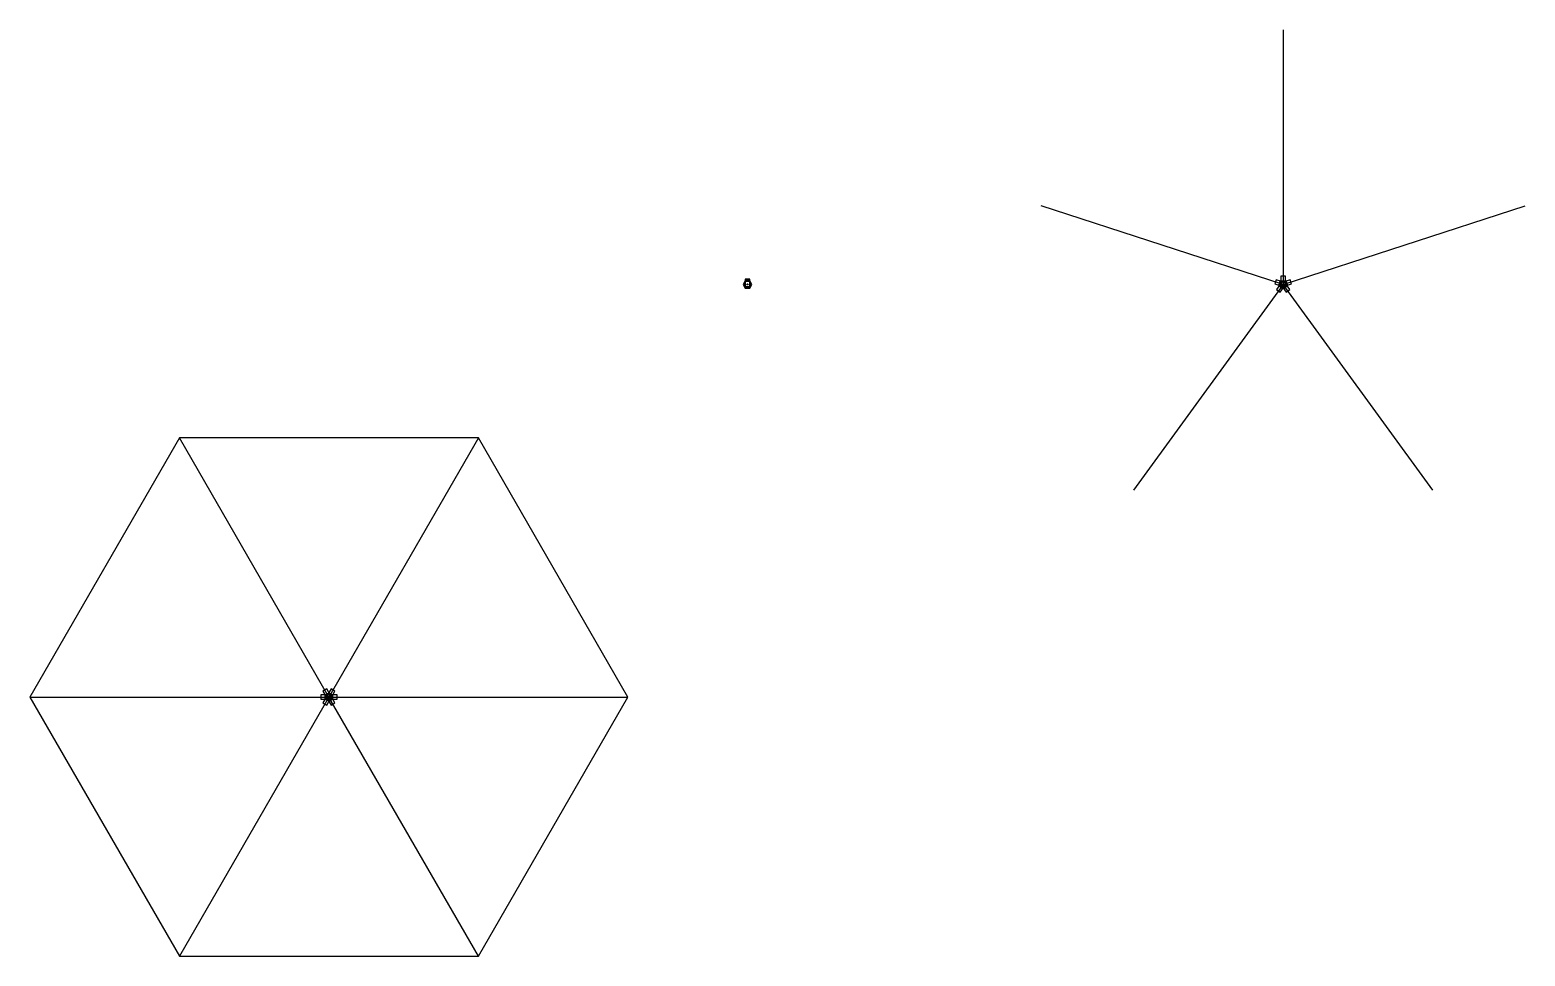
# Model space of a CAD drawing. Header units: millimetres. Extents: x -2410 to 10816, y -13561 to 2417.
# Drawn here: x 5772 to 10816, y -13561 to -10437 of the extents above.
import ezdxf

# ---------------------------------------------------------------- set-up
doc = ezdxf.new("R2010")
doc.units = ezdxf.units.MM

# ---------------------------------------------------------------- blocks, each defined once
blk = doc.blocks.new('*U4')
at = {"color": 3}
blk.add_line((2.5, 7.5), (2.5, -7.5), dxfattribs=at)
blk.add_lwpolyline([(-17.5, 7.5), (-17.5, -7.5), (17.5, -7.5), (17.5, 7.5)], close=True)
blk = doc.blocks.new('*U5')
at = {"color": 0, "linetype": 'ByBlock', "lineweight": -2, "transparency": 16777216}
for p, rotation in [((6775.8, -12678.2, 212.6), 120), ((6785.8, -12678.2, 212.6), 60.00000000000001), ((6770.8, -12686.9, 212.6), 180), ((6775.8, -12695.5, 212.6), 240), ((6785.8, -12695.5, 212.6), 299.9999999999999)]:
    blk.add_blockref('*U4', p, dxfattribs=dict(at, rotation=rotation))
blk.add_blockref('*U4', (6790.8, -12686.9, 212.6), dxfattribs=at)

msp = doc.modelspace()

# ---------------------------------------------------------------- linework, layer by layer
for p, q in [((10000, -10436.9), (10000, -11295.1, 151.9)), ((10000, -11295.1, 151.9), (9183.8, -11029.9)), ((10000, -11295.1, 151.9), (10816.2, -11029.9)), ((10000, -11295.1, 151.9), (9495.6, -11989.4)), ((10504.4, -11989.4), (10000, -11295.1, 151.9))]:
    msp.add_line(p, q)
at = {"color": 3}
for p, q in [((8185.5, -11280.6), (8200.5, -11280.6)), ((9985.8, -11298.4, 151.9), (9990.4, -11284.1, 151.9)), ((9992.5, -11282.6, 151.9), (10007.5, -11282.6, 151.9)), ((10009.6, -11284.1, 151.9), (10014.2, -11298.4, 151.9)), ((9998.7, -11309.6, 151.9), (9986.6, -11300.8, 151.9)), ((10013.4, -11300.8, 151.9), (10001.3, -11309.6, 151.9))]:
    msp.add_line(p, q, dxfattribs=at)
at = {"extrusion": (0.525731, 0.303531, 0.794654)}
for p, q in [((6780.8, -12686.9, 212.6), (6276.4, -11813.1)), ((7285.3, -11813.1), (6780.8, -12686.9, 212.6)), ((5772, -12686.9), (6780.8, -12686.9, 212.6)), ((6780.8, -12686.9, 212.6), (6276.4, -13560.6)), ((6780.8, -12686.9, 212.6), (7789.7, -12686.9)), ((7285.3, -13560.6), (6780.8, -12686.9, 212.6))]:
    msp.add_line(p, q, dxfattribs=at)
for points in [[(8185.5, -11308.1), (8200.5, -11308.1), (8208, -11295.1), (8200.5, -11282.1), (8185.5, -11282.1), (8178, -11295.1)], [(8185.5, -11302.6), (8200.5, -11302.6), (8200.5, -11277.6), (8185.5, -11277.6)], [(5772, -12686.9), (6276.4, -13560.6), (7285.3, -13560.6), (7789.7, -12686.9), (7285.3, -11813.1), (6276.4, -11813.1)]]:
    msp.add_lwpolyline(points, close=True)
at = {"color": 1}
msp.add_lwpolyline([(8185.5, -11284.8), (8200.5, -11284.8), (8205.2, -11299), (8193, -11307.8), (8180.9, -11299)], close=True, dxfattribs=at)
at = {"elevation": 151.9}
for points in [[(10004.8, -11304.5), (10009.5, -11290.3), (9976.2, -11279.5), (9971.5, -11293.7)], [(10010.5, -11293.4), (9998.3, -11284.6), (9977.8, -11312.9), (9989.9, -11321.7)], [(10001.7, -11284.6), (9989.5, -11293.4), (10010.1, -11321.7), (10022.2, -11312.9)], [(9990.5, -11290.3), (9995.2, -11304.5), (10028.5, -11293.7), (10023.8, -11279.5)], [(9992.5, -11302.6), (10007.5, -11302.6), (10007.5, -11267.6), (9992.5, -11267.6)]]:
    msp.add_lwpolyline(points, close=True, dxfattribs=at)
for centre in [(8193, -11295.1), (10000, -11295.1, 151.9), (6780.8, -12686.9, 212.6)]:
    msp.add_circle(centre, 2)

# ---------------------------------------------------------------- block references
msp.add_blockref('*U5', (0, 0))

doc.saveas('drawing.dxf')
